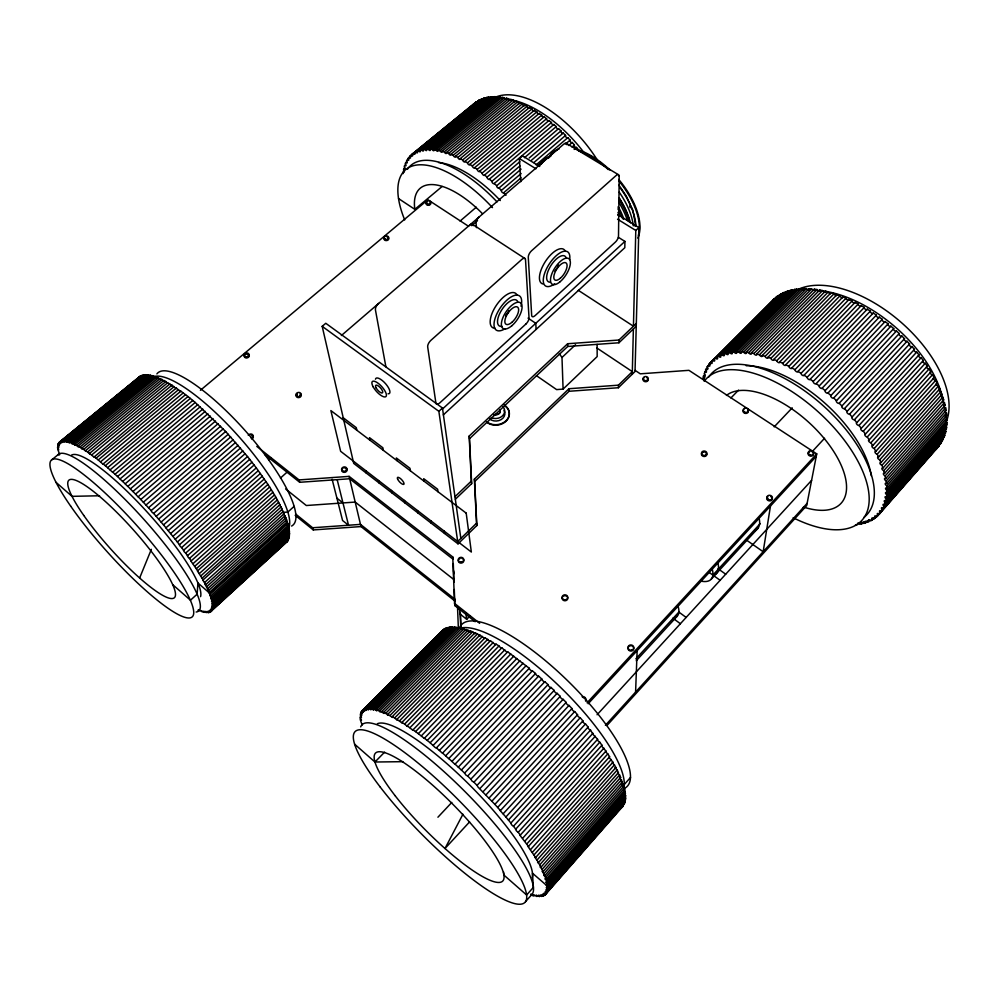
<?xml version="1.0" encoding="UTF-8"?>
<svg xmlns="http://www.w3.org/2000/svg" width="999" height="999" viewBox="0 0 999 999"><rect width="100%" height="100%" fill="white"/><g stroke="black" fill="none" stroke-linecap="round" stroke-linejoin="round"><path stroke-width="1.5" d="M460.851 538.436L442.457 408.017L325.774 323.289L322.19 326.336L353.708 463.386L458.029 543.856L476.835 525.549L474.675 481.555L569.055 391.271L618.369 387.737L618.406 385.177L632.33 371.64L596.728 347.902M455.332 499.25L471.653 483.641L469.505 438.698L567.732 346.466L618.955 342.769L618.98 340.022L636.313 323.464M857.629 523.189A1.748 0.837 40.1 0 1 859.664 524.313L861.712 523.913A1.761 0.837 40 0 1 861.588 522.415A1.761 0.837 40 0 1 863.636 523.451L865.559 522.889A1.761 0.849 39.9 0 1 865.309 521.303A1.761 0.849 39.9 0 1 867.344 522.252L869.13 521.515A1.773 0.849 39.8 0 1 868.755 519.867A1.773 0.849 39.8 0 1 870.791 520.716L872.427 519.805A1.773 0.862 39.8 0 1 871.927 518.106A1.773 0.862 39.8 0 1 873.938 518.856L875.436 517.769A1.786 0.862 39.7 0 1 874.799 516.021A1.786 0.862 39.7 0 1 876.785 516.658L878.121 515.409A1.798 0.874 39.7 0 1 877.359 513.611A1.798 0.874 39.7 0 1 879.32 514.135L880.481 512.737A1.798 0.874 39.6 0 1 879.607 510.889A1.798 0.874 39.6 0 1 881.518 511.301L882.504 509.74A1.811 0.887 39.6 0 1 881.505 507.867A1.811 0.887 39.6 0 1 883.366 508.154L884.165 506.431A1.811 0.899 39.6 0 1 883.054 504.545A1.811 0.899 39.6 0 1 884.852 504.707L885.476 502.847A1.823 0.899 39.6 0 1 884.24 500.936A1.823 0.899 39.6 0 1 885.988 500.986L886.4 498.963A1.823 0.912 39.6 0 1 885.052 497.04A1.823 0.912 39.6 0 1 886.712 496.965L886.95 494.817A1.836 0.912 39.6 0 1 885.489 492.907A1.836 0.912 39.6 0 1 887.075 492.694L887.112 490.422A1.836 0.924 39.6 0 1 885.551 488.511A1.836 0.924 39.6 0 1 887.037 488.174L947.002 420.304L946.927 417.869A1.798 0.987 38.5 0 1 945.329 416.021M582.929 720.903A2.085 0.624 43.8 0 0 583.304 722.377A2.085 0.624 43.8 0 0 585.489 723.938L588.099 727.085L505.881 817.007L500.274 810.751L582.929 720.916L580.207 717.757A2.085 0.624 43.9 0 1 578.059 716.283A2.085 0.624 43.9 0 1 577.534 714.71L574.7 711.563A2.085 0.624 44 0 1 572.589 710.202A2.085 0.624 44 0 1 571.928 708.541L569.005 705.406A2.085 0.624 44.1 0 1 566.945 704.17A2.085 0.624 44.1 0 1 566.146 702.409L563.136 699.312A2.085 0.624 44.2 0 1 561.138 698.189A2.085 0.624 44.2 0 1 560.202 696.353L557.13 693.318A2.073 0.624 44.3 0 1 555.207 692.319A2.073 0.624 44.3 0 1 554.145 690.409L551.023 687.437A2.073 0.624 44.4 0 1 549.175 686.563A2.073 0.624 44.4 0 1 547.989 684.602L544.83 681.705A2.073 0.624 44.4 0 1 543.081 680.968A2.073 0.624 44.4 0 1 541.783 678.945L538.598 676.148A2.06 0.624 44.5 0 1 536.938 675.549A2.06 0.624 44.5 0 1 535.526 673.488L532.342 670.791A2.06 0.624 44.6 0 1 530.781 670.329A2.06 0.624 44.6 0 1 529.27 668.244L507.717 651.835L424.263 738.386L418.356 733.666L501.81 647.814L506.643 651.947L507.717 651.835M618.369 237.312L624.924 241.408L624.812 247.702L443.294 414.922M632.267 374.2L633.378 328.983M617.719 214.573L638.885 227.61L635.789 230.457L633.441 326.211L578.334 290.334M638.885 227.61L635.027 371.516L618.369 387.737M247.515 456.555L256.293 467.869L175.225 539.235L165.871 527.897L247.515 456.555L225.674 431.493L195.23 402.485L112.575 472.24L107.63 467.694L190.322 398.439L195.23 402.485M635.589 692.095L637.137 650.636M205.282 411.338L122.602 481.481L117.52 476.511L200.225 406.78M519.892 660.776L436.276 748.014L435.052 747.439L430.182 742.769L513.761 656.156M887.075 492.694L946.84 424.912L946.977 422.589A1.786 0.987 38.5 0 1 945.566 421.191M554.158 690.421L470.854 779.17L472.028 781.056L473.901 782.205L557.13 693.318M233.217 439.722L151.124 510.639L152.073 512.287L153.609 513.411L235.627 442.432M622.777 805.306L623.301 805.831L545.229 894.804L544.08 893.069L545.866 894.18L546.428 893.443L545.167 891.62L546.89 892.631L547.265 891.695L545.891 889.809L547.527 890.708L547.714 889.572L546.228 887.624L547.789 888.398L625.436 800.012L625.586 798.551L624.512 797.452M403.059 173.639L403.246 171.816A1.536 0.674 51 0 0 404.046 172.228M287.687 538.773L288.012 540.609L209.715 612.25L208.891 610.814L210.364 611.95L210.976 611.563L210.052 610.052L211.488 611.101L211.95 610.526L210.939 608.953L212.312 609.902L212.625 609.165L211.526 607.529L212.837 608.379L212.987 607.467L211.813 605.769L213.062 606.518L289.335 536.775L288.311 533.828M886.712 496.965L946.303 429.295L946.627 427.097A1.786 0.974 38.4 0 1 945.591 426.211M770.479 506.006L763.161 551.723L746.74 540.272M635.127 370.379L640.284 373.826L688.923 370.329L816.745 453.871L806.68 505.594L606.955 725.511M526.098 665.659L442.445 753.221L436.288 747.764M210.377 416.096L127.722 486.426L122.602 481.281M703.234 377.197L703.671 375.312A1.686 0.824 44.3 0 0 705.232 375.437A1.686 0.824 44.3 0 0 704.17 373.564L706.917 369.667M885.976 500.974L945.366 433.441L945.878 431.356A1.786 0.974 38.4 0 1 944.617 429.907M547.527 890.708L624.862 802.622L625.199 801.335L623.875 799.724M560.214 696.365L477.047 785.376L478.096 787.175L494.88 804.357L577.534 714.722M212.837 608.379L288.823 538.861L288.311 536.838M238.112 445.279L156.181 516.321L165.984 527.797M362.15 725.037L360.227 719.555L361.526 720.167L360.102 718.269L360.065 716.995L361.451 717.719L360.252 714.747L361.725 715.596L360.789 712.824L362.35 713.773L361.188 712L361.688 711.226L443.231 629.707L442.857 630.981M884.852 504.707L944.055 437.312L944.767 435.364A1.773 0.962 38.4 0 1 943.593 433.903M156.98 378.184L156.668 377.135L74.863 444.293L75.275 445.304L71.828 442.894L153.421 375.986L156.743 378.171M59.603 454.408L57.692 449.125L58.754 449.912L57.605 448.039L57.592 446.978L58.804 447.752L57.805 445.129L59.091 446.016L58.304 443.593L141.296 375.587L143.107 376.136M139.66 577.946L151.349 549.325M558.091 265.934L558.478 265.035M624.437 803.758L544.467 895.354L542.619 894.13L543.656 895.791L624.437 803.758L623.913 803.233M532.342 670.791L448.676 758.653L442.495 752.996M883.366 508.154L943.281 439.11A1.773 0.949 38.5 0 1 942.382 438.161M618.943 216.271L617.894 214.822M215.484 421.066L132.879 491.545L127.76 486.251M462.937 814.222L444.992 848.488L469.567 821.927M137.525 379.408L138.411 378.996M557.167 267.744L557.654 266.845M409.602 157.755L406.481 161.001A1.561 0.687 51.2 0 1 407.217 162.762A1.561 0.687 51.2 0 1 405.819 162.338L405.207 163.799A1.548 0.687 51.1 0 1 406.019 165.572A1.548 0.687 51.1 0 1 404.682 165.26L404.208 166.845A1.548 0.687 51.1 0 1 405.094 168.631A1.548 0.687 51.1 0 1 403.821 168.419L403.484 170.13A1.536 0.674 51 0 1 404.433 171.541M499.637 413.049C500.836 409.89 499.313 407.455 500.012 412.412C498.963 414.597 496.103 415.409 493.918 414.585M704.782 371.803A1.698 0.837 44.3 0 0 706.418 372.028A1.698 0.837 44.3 0 0 705.456 370.167L706.243 368.531A1.698 0.837 44.3 0 0 707.941 368.868A1.698 0.837 44.3 0 0 707.08 367.02L711.263 362.287M876.785 516.658L941.445 442.582A1.761 0.949 38.5 0 1 940.583 441.608M556.068 269.493L556.63 268.631M440.996 632.192L442.17 631.73M407.255 159.678A1.561 0.699 51.2 0 0 408.691 160.215A1.561 0.699 51.2 0 0 408.054 158.479L479.133 100.1L414.398 152.622A1.573 0.712 51.3 0 1 414.76 154.246A1.573 0.712 51.3 0 1 413.199 153.384L412.013 154.271A1.573 0.712 51.3 0 1 412.462 155.944A1.573 0.712 51.3 0 1 410.939 155.195L409.89 156.231A1.561 0.699 51.3 0 1 410.439 157.942A1.561 0.699 51.3 0 1 408.953 157.293M58.304 443.593L59.665 444.592L58.679 442.957L59.128 442.382L60.552 443.481L59.64 441.92L139.735 376.536L140.497 376.011L141.396 376.885M623.301 805.831L622.577 806.742L622.015 806.268M554.87 271.066L555.469 270.304M708.054 365.509A1.711 0.849 44.3 0 0 709.814 365.959A1.711 0.849 44.3 0 0 709.053 364.123L774.437 298.526A1.673 0.924 43.9 0 0 775.474 299.2M938.785 445.304A1.761 0.937 38.5 0 0 939.26 445.741L938.011 447.252A1.748 0.937 38.6 0 0 937.462 446.89M287.1 540.884L286.913 542.045L286.014 541.258M547.789 888.398L546.278 884.927L547.664 885.738L625.624 797.065L625.574 795.416L624.113 793.793M867.344 522.252L869.367 519.942M625.624 797.814L547.727 886.413L532.467 873.188L533.366 887.374L526.635 895.004L503.921 875.087L503.571 871.99M547.777 887.087L625.586 798.551M885.476 502.847L944.767 435.364M870.778 520.716L872.814 518.406M530.756 894.13L532.392 895.579L533.99 895.978L533.441 894.704L536.888 896.49L536.213 895.104L539.472 896.627L538.686 895.154L541.733 896.39L543.768 894.08M547.714 889.572L625.199 801.335M872.427 519.805L874.462 517.494M884.165 506.431L943.281 439.11M873.938 518.856L875.973 516.533M875.436 517.769L941.445 442.582M878.121 515.409L939.247 445.754M624.363 788.161L624.825 790.134L546.216 879.307L545.579 877.447L624.363 788.161L622.789 786.538M525.549 901.622L532.205 894.08M625.174 791.957L625.424 793.768L547.14 882.704L546.715 881.018L625.174 791.957L624.038 790.883M886.95 494.817L946.627 427.097M861.712 523.913L863.735 521.628M547.664 885.738L547.44 884.227L625.574 795.416M886.4 498.963L945.878 431.356M865.559 522.889L867.582 520.579M621.266 781.668L623.826 786.188L544.88 875.586L542.057 871.116L543.156 871.528L622.427 781.942L619.617 777.584M887.037 488.186L886.875 485.789A1.848 0.924 39.6 0 1 885.214 483.903A1.848 0.924 39.6 0 1 886.613 483.441L946.765 415.484L946.503 412.937A1.798 0.999 38.5 0 1 944.792 411.138M544.055 873.551L623.164 784.065M886.875 485.789L946.927 417.869M630.531 777.422L624.275 784.49L621.191 784.702M887.112 490.422L946.977 422.589M619.567 774.987L620.641 777.409L541.046 867.144L539.81 864.797L619.567 774.987L617.569 772.914M886.613 483.441L886.238 480.944A1.848 0.937 39.7 0 1 884.502 479.07A1.848 0.937 39.7 0 1 885.788 478.484L885.214 475.886L945.666 407.842A1.798 0.999 38.6 0 1 943.88 406.069A1.798 0.999 38.6 0 1 945.116 405.269L944.442 402.572A1.811 1.011 38.7 0 1 942.569 400.849M885.788 478.496L946.14 410.464L945.666 407.842M543.156 871.528L542.132 869.33L621.565 779.67M886.238 480.944L946.503 412.937M537.1 859.977L617.182 770.042L614.984 767.594L615.884 767.544L535.639 857.529L534.877 857.242L538.536 862.474L618.456 772.602L617.182 770.042M885.214 475.886A1.848 0.937 39.7 0 1 883.391 474.063A1.848 0.937 39.7 0 1 884.565 473.351L883.79 470.666L944.442 402.572M884.565 473.351L945.116 405.282M448.763 758.478L454.945 764.297L538.598 676.148M532.38 852.309L612.936 762.249L609.14 757.492L609.627 756.755L528.121 846.74L535.639 857.529M534.028 854.894L614.422 764.872L612.312 762.849L612.936 762.249M942.819 397.177L943.693 399.95L882.954 468.056L881.98 465.284L942.819 397.177A1.811 1.011 38.7 0 1 940.883 395.504A1.811 1.011 38.7 0 1 941.882 394.48L940.808 391.658A1.811 1.011 38.8 0 1 938.81 390.06A1.811 1.011 38.8 0 1 939.684 388.923L938.423 386.064A1.811 1.024 38.9 0 1 936.363 384.54A1.811 1.024 38.9 0 1 937.112 383.291M879.769 459.777A1.861 0.949 39.9 0 1 877.746 458.104A1.861 0.949 39.9 0 1 878.558 457.03L939.684 388.923M530.581 849.562L611.288 759.477M940.808 391.658L879.782 459.777L880.943 462.599A1.861 0.949 39.8 0 0 880.007 463.561A1.861 0.949 39.8 0 0 881.98 465.284M880.943 462.599L941.882 394.48M524.8 841.208L605.956 751.086L601.748 746.241L601.947 745.242L520.017 835.401L528.771 846.865M878.558 457.043L877.197 454.17A1.861 0.962 40 0 1 875.112 452.559A1.861 0.962 40 0 1 875.798 451.373L937.112 383.291L935.651 380.394A1.811 1.024 39.1 0 1 933.553 378.958A1.811 1.024 39.1 0 1 934.165 377.61L932.529 374.7A1.823 1.036 39.2 0 1 930.394 373.351A1.823 1.036 39.2 0 1 930.868 371.903L929.058 368.993A1.823 1.036 39.3 0 1 926.885 367.732A1.823 1.036 39.3 0 1 927.222 366.196L925.249 363.299L863.311 431.168A1.873 0.974 40.5 0 1 861.113 429.92A1.873 0.974 40.5 0 1 861.25 428.346M526.785 844.005L607.792 753.883L605.606 751.947L605.956 751.086M877.197 454.17L938.423 386.064M522.652 838.248L603.958 748.126M875.798 451.386L874.25 448.476L935.651 380.394M588.086 727.085A2.085 0.624 43.8 0 0 588.324 728.433A2.085 0.624 43.8 0 0 590.534 730.094L593.094 734.465L597.627 739.285L515.596 829.307L516.483 830.968L518.206 832.329L599.787 742.22L601.947 745.242M874.25 448.464A1.861 0.962 40.1 0 1 872.127 446.953A1.861 0.962 40.1 0 1 872.664 445.654L870.941 442.719L932.529 374.7M872.676 445.666L934.165 377.61M593.006 733.229L510.751 823.213L511.763 824.962L513.461 826.26L595.304 736.201M605.406 725.299L807.117 503.346M870.941 442.719A1.861 0.962 40.2 0 1 868.78 441.283A1.861 0.962 40.2 0 1 869.192 439.885L867.294 436.95L929.058 368.993M869.192 439.897L930.868 371.903M505.881 817.007L508.441 820.067L590.534 730.094M867.282 436.938A1.873 0.974 40.4 0 1 865.109 435.601A1.873 0.974 40.4 0 1 865.384 434.115L927.234 366.196M597.077 714.76L811.588 480.357M819.255 385.914A1.848 0.974 41.8 0 0 820.229 387.912A1.848 0.974 41.8 0 0 822.152 388.186L825.149 390.621A1.861 0.974 41.6 0 0 825.986 392.595A1.861 0.974 41.6 0 0 827.984 393.007L830.906 395.554A1.861 0.974 41.5 0 0 831.618 397.49A1.861 0.974 41.5 0 0 833.666 398.027L896.453 330.994L899.225 333.541A1.811 1.049 40.4 0 0 899.724 335.464A1.811 1.049 40.4 0 0 901.847 336.026L904.52 338.673A1.811 1.049 40.2 0 0 904.882 340.547A1.811 1.049 40.2 0 0 907.03 341.233L909.602 343.956A1.811 1.036 40 0 0 909.827 345.779A1.811 1.036 40 0 0 911.987 346.591L914.422 349.375A1.823 1.036 39.8 0 0 914.51 351.136A1.823 1.036 39.8 0 0 916.695 352.073L918.993 354.907A1.823 1.036 39.6 0 0 918.93 356.606A1.823 1.036 39.6 0 0 921.115 357.654L923.263 360.527L861.25 428.346L859.028 425.424A1.873 0.974 40.6 0 1 856.83 424.288A1.873 0.974 40.6 0 1 856.805 422.614M918.993 354.907L856.817 422.627L854.445 419.73A1.861 0.974 40.8 0 1 852.259 418.706A1.861 0.974 40.8 0 1 852.097 416.958L849.6 414.11A1.861 0.974 41 0 1 847.427 413.199A1.861 0.974 41 0 1 847.127 411.401L844.505 408.616A1.861 0.974 41.1 0 1 842.357 407.817A1.861 0.974 41.1 0 1 841.92 405.956L839.185 403.246A1.861 0.974 41.3 0 1 837.075 402.572A1.861 0.974 41.3 0 1 836.5 400.661L833.666 398.039M503.159 813.798L585.489 723.938M859.028 425.424L921.115 357.654M494.88 804.357L497.652 807.467L580.207 717.757M854.445 419.73L916.695 352.073M635.864 658.841L678.87 612.075L686.151 617.432M712.886 575.087L760.251 523.588M636.213 660.789L677.384 615.983M711.226 579.158L758.378 527.834M491.945 801.111L574.7 711.563M849.6 414.11L912 346.603M587.075 702.796L816.745 453.871M852.097 416.97L914.422 349.375M588.161 703.758L816.27 456.343M489.085 798.001L571.94 708.541M847.127 411.401L909.602 343.956M812.037 451.798L824.562 438.261M483.129 791.658L566.146 702.422M841.92 405.969L904.52 338.673M486.063 794.754L569.005 705.406M844.505 408.616L907.042 341.246M480.044 788.448L563.136 699.312M839.185 403.246L901.847 336.039M836.5 400.674L899.225 333.541M830.906 395.554L893.73 328.609L890.871 326.161L827.984 393.007M437.924 817.219L451.785 802.434M551.023 687.437L467.669 776.048L465.884 775.037L464.597 773.089L548.001 684.602M825.149 390.621L888.074 323.863L885.126 321.541L822.152 388.186M455.069 764.16L461.376 770.029L544.83 681.705M774.188 426.848L792.219 407.854M879.27 317.158L816.22 383.604L819.255 385.914L882.279 319.368L879.27 317.158A1.798 1.036 41.2 0 1 877.372 317.108A1.798 1.036 41.2 0 1 876.348 315.097L873.301 313.037A1.798 1.036 41.4 0 1 871.49 313.112A1.798 1.036 41.4 0 1 870.354 311.114L867.269 309.19A1.786 1.036 41.6 0 1 865.546 309.403A1.786 1.036 41.6 0 1 864.285 307.417L861.188 305.644A1.786 1.024 41.8 0 1 859.552 305.981A1.786 1.024 41.8 0 1 858.203 304.008L855.094 302.397A1.786 1.024 42 0 1 853.558 302.859A1.786 1.024 42 0 1 852.11 300.924L849.013 299.475A1.773 1.024 42.2 0 1 847.589 300.062A1.773 1.024 42.2 0 1 846.041 298.164L842.969 296.89A1.773 1.011 42.3 0 1 841.658 297.602A1.773 1.011 42.3 0 1 840.034 295.741L837 294.643L773.775 359.44A1.811 0.949 43.2 0 1 772.639 360.202A1.811 0.949 43.2 0 1 770.891 358.341L767.931 357.292A1.811 0.937 43.3 0 1 766.907 358.166A1.811 0.937 43.3 0 1 765.109 356.368L762.212 355.507A1.798 0.937 43.4 0 1 761.325 356.481A1.798 0.937 43.4 0 1 759.465 354.757L756.655 354.071A1.798 0.924 43.6 0 1 755.893 355.157A1.798 0.924 43.6 0 1 753.995 353.496L751.273 352.997A1.786 0.924 43.7 0 1 750.649 354.183A1.786 0.924 43.7 0 1 748.713 352.597L746.103 352.285A1.773 0.912 43.8 0 1 745.604 353.559A1.773 0.912 43.8 0 1 743.631 352.06L741.146 351.923A1.773 0.912 43.9 0 1 740.771 353.296A1.773 0.912 43.9 0 1 738.798 351.885L736.425 351.935A1.761 0.899 44 0 1 736.188 353.384A1.761 0.899 44 0 1 734.203 352.073M458.291 767.132L541.783 678.958M776.797 360.676A1.823 0.949 43 0 0 778.471 362.575A1.823 0.949 43 0 0 779.72 361.938L782.804 363.336A1.823 0.962 42.8 0 0 784.39 365.284A1.823 0.962 42.8 0 0 785.763 364.772L788.873 366.346A1.823 0.962 42.7 0 0 790.371 368.319A1.823 0.962 42.7 0 0 791.857 367.932L794.979 369.667A1.836 0.962 42.5 0 0 796.39 371.665A1.836 0.962 42.5 0 0 797.976 371.416L801.098 373.301A1.836 0.974 42.3 0 0 802.409 375.312A1.836 0.974 42.3 0 0 804.095 375.187L807.204 377.235A1.848 0.974 42.2 0 0 808.416 379.258A1.848 0.974 42.2 0 0 810.177 379.258L873.301 313.037M451.985 761.35L535.539 673.501M816.208 383.591A1.848 0.974 42 0 1 814.36 383.454A1.848 0.974 42 0 1 813.261 381.443L876.36 315.11M445.691 755.768L529.283 668.244M807.204 377.235L870.354 311.114M439.448 750.399L523.051 663.236M801.098 373.301L864.297 307.417M804.095 375.199L867.269 309.19M797.976 371.416L861.188 305.644M791.857 367.932L855.094 302.397M433.279 745.279L516.87 658.478M794.979 369.667L858.203 304.008M785.763 364.772L849.013 299.475M430.182 742.769L427.235 740.434L510.789 654.008M788.873 366.346L852.11 300.924M779.732 361.938L842.969 296.89M421.316 735.876L504.807 649.825M782.804 363.336L846.041 298.164M418.356 733.666L415.547 731.618L498.963 645.966L496.041 644.13L412.737 730.144L407.217 725.811L490.459 640.771L495.229 644.505L496.041 644.13M840.034 295.741L776.797 360.676L773.775 359.44M629.845 203.846L626.385 196.279L618.943 185.165M767.931 357.292L831.118 292.732L834.103 293.669A1.761 1.011 42.5 0 0 835.226 295.18A1.761 1.011 42.5 0 0 836.75 295.417M354.62 744.168L374.962 762.012L384.615 752.147M730.943 397.927L738.561 390.122M409.977 727.684L493.294 642.444M770.891 358.354L834.103 293.669M485.077 637.762L484.527 638.411L479.92 635.102L396.965 719.33L402.185 723.089L401.973 722.389L485.077 637.762L489.772 641.283L490.459 640.771M762.212 355.507L825.349 291.196L828.271 291.933A1.761 1.011 42.7 0 0 830.531 293.731M401.973 722.389L404.62 724.088L487.799 639.248M765.109 356.368L828.271 291.933M220.592 426.211L138.049 496.84L132.954 491.408M756.655 354.071L819.729 289.997L822.577 290.559A1.748 0.999 42.8 0 0 824.4 292.232A1.748 0.999 42.8 0 0 825.349 291.196M399.488 720.853L482.517 636.413M759.465 354.757L822.577 290.559M390.01 715.459L472.677 631.843L475.087 633.791L475 632.817L392.232 716.645L392.582 717.444L387.774 714.322L470.342 630.906L472.677 631.843M748.713 352.597L811.675 288.898A1.736 0.987 43.1 0 0 813.586 290.409M751.273 352.997L814.285 289.173L817.045 289.548A1.748 0.999 43 0 0 818.356 290.959A1.748 0.999 43 0 0 819.704 290.909M392.232 716.645L394.617 717.969L477.472 633.94L479.895 636.001L479.92 635.102M753.995 353.496L817.045 289.548M465.946 630.481L461.863 628.209L379.745 710.826L384.003 713.461L383.604 712.387L465.959 629.37L470.192 631.917M741.146 351.923L803.958 288.586L806.518 288.599A1.736 0.974 43.3 0 0 808.865 289.96M383.604 712.387L385.689 713.323L468.156 630.107M743.643 352.06L806.518 288.599M746.103 352.285L809.015 288.699L811.675 288.898M459.29 608.166L460.214 614.16L466.695 619.318L469.955 616.046M459.977 627.772L458.079 627.422L376.211 709.665L377.984 710.214L459.977 627.772L462 629.432M798.838 290.322A1.723 0.962 43.5 0 1 796.852 289.073L734.203 352.073L731.967 352.297A1.761 0.899 44.1 0 1 731.867 353.821A1.761 0.899 44.1 0 1 729.882 352.61L727.784 353.009A1.748 0.887 44.1 0 1 727.809 354.595A1.748 0.887 44.1 0 1 725.823 353.484L723.875 354.058A1.748 0.887 44.2 0 1 724.038 355.706A1.748 0.887 44.2 0 1 722.077 354.695L720.279 355.444A1.736 0.874 44.2 0 1 720.554 357.142A1.736 0.874 44.2 0 1 718.618 356.243L716.982 357.155A1.723 0.874 44.3 0 1 717.394 358.903A1.723 0.874 44.3 0 1 715.484 358.117L714.01 359.178A1.723 0.862 44.3 0 1 714.535 360.964A1.723 0.862 44.3 0 1 712.674 360.289L711.375 361.513A1.711 0.862 44.3 0 1 712.012 363.324A1.711 0.862 44.3 0 1 710.189 362.762M736.425 351.935L799.138 288.836L801.573 288.661A1.723 0.974 43.4 0 0 803.533 290.01M381.68 711.575L463.911 628.758M738.798 351.885L801.573 288.661M361.688 711.226L363.336 712.299L362.262 710.576L362.949 709.977L364.672 711.163L363.698 709.502L364.573 709.09L366.358 710.376L365.497 708.791L366.546 708.566L368.394 709.952L367.644 708.441L368.881 708.403L450.074 627.097L451.148 628.096M722.077 354.695L784.315 292.357A1.698 0.949 43.7 0 0 785.314 293.182M368.881 708.403L370.929 709.802L370.154 708.466L451.486 626.985L454.108 627.984M723.875 354.058L786.188 291.621L788.223 290.934A1.711 0.949 43.7 0 0 789.759 291.983M370.154 708.466L371.578 708.628L453.047 626.96M725.836 353.484L788.223 290.934M371.578 708.628L373.701 710.152L373.014 708.865L454.62 627.022L457.942 628.596M727.784 353.009L790.234 290.359L792.407 289.835A1.711 0.962 43.6 0 0 794.717 290.809M705.094 376.86L702.896 379.058A1.686 0.824 44.3 0 0 704.382 379.058A1.686 0.824 44.3 0 0 703.234 377.197M373.014 708.865L374.613 709.228L456.343 627.172M729.882 352.597L792.407 289.835M731.967 352.297L794.555 289.423L796.865 289.073M361.188 712L444.13 629.058L445.167 628.483L446.228 629.407M709.053 364.123L777.422 296.166A1.686 0.924 43.8 0 0 778.958 296.99M364.573 709.09L445.167 628.483M715.496 358.117L777.422 296.166M360.464 713.761L362.649 711.588M365.497 708.791L446.241 628.009L447.452 627.609L449.013 628.846M707.092 367.02L710.301 363.798M716.982 357.155L780.719 294.118A1.686 0.937 43.8 0 0 781.73 294.88M366.546 708.566L447.452 627.609M718.631 356.243L780.719 294.118M367.644 708.441L448.688 627.322L450.074 627.097M720.279 355.444L782.442 293.219L784.315 292.357M457.692 541.508L476.548 523.176L474.375 479.133L568.98 388.723L618.406 385.177M618.955 342.769L636.238 326.236M536.426 375.649L556.63 389.61L563.086 389.086L597.177 356.581L597.102 344.368M454.97 496.703L471.341 481.068L469.18 436.063L567.644 343.731L618.98 340.022M563.086 389.086L561.987 357.467L575.536 344.717M774.437 298.526L773.039 299.85A1.673 0.912 43.9 0 1 773.438 300.324M458.029 543.856L438.861 411.313L442.457 408.017M442.432 409.066L624.924 241.408M210.452 610.514L208.167 612.612L207.367 611.376L208.953 612.474L211.251 610.377M212.625 609.165L288.474 539.76M210.364 611.95L287.512 541.358M289.26 530.144L289.435 531.655L212.55 601.823L212.213 600.411L289.26 530.144L288.062 528.671M289.523 533.016L289.548 534.365L212.962 604.333L212.787 603.084L289.523 533.016L288.336 531.056L289.435 531.655M213.062 606.518L213.049 605.444L289.485 535.589M212.987 607.467L289.123 537.837M210.115 594.13L287.787 523.501L286.301 521.378L287.225 521.703L209.403 592.407L208.529 591.995L210.764 595.841L288.286 525.312L287.787 523.501M288.686 526.972L289.011 528.633L211.825 598.988L211.326 597.427L288.686 526.972L287.287 524.887L288.286 525.312M207.717 588.673L285.864 517.832L283.391 513.561L284.191 513.698L205.732 584.677L205.07 584.328L209.403 592.407M208.579 590.534L286.576 519.755L285.04 517.882M287.512 522.614L209.765 593.269L197.914 582.991L197.153 594.155L190.459 600.212L172.815 584.74M204.595 582.529L283.216 511.488L281.481 509.278L282.205 509.315L202.822 580.132L205.732 584.677M294.106 506.393L287.849 512.062L283.254 512.387M206.743 586.675L285.052 515.746M200.824 575.911L279.92 504.707L277.335 499.9L197.427 571.028L203.434 580.419M202.135 578.146L281.081 506.993L279.408 505.144L279.92 504.707M199.388 573.526L278.634 502.285M194.78 566.246L274.475 494.905L271.328 489.735L190.934 561.101L197.939 571.178M196.366 568.681L275.911 497.365L277.335 499.9M256.293 467.869L267.932 484.428L187.4 555.756L188.099 557.18L189.485 558.441L269.63 487.037L271.328 489.735M280.457 478.046L287.437 471.828M193.057 563.648L272.902 492.282M264.273 478.996L183.491 550.362L184.303 551.885L185.677 553.084L266.096 481.668M260.389 473.464L179.37 544.855L180.282 546.453L181.631 547.589L262.325 476.186M268.619 459.64L270.954 457.592M175.225 539.235L177.372 542.007L258.329 470.616M170.679 533.541L251.998 462.225M172.927 536.338L254.121 464.985M168.307 530.606L249.725 459.328M161.139 522.052L242.882 450.899M163.524 524.862L245.167 453.671M158.616 519.13L240.459 448.027M574.175 149.45L576.51 147.427L578.633 150A1.598 0.849 49.8 0 0 578.446 150.275M138.149 496.728L148.514 507.767L230.682 436.913M568.706 145.504L572.227 142.482L574.425 144.98A1.598 0.849 50 0 0 574.837 146.766A1.598 0.849 50 0 0 576.51 147.427M572.09 147.003L574.425 144.98M143.344 502.197L225.674 431.493M519.83 161.676L494.268 183.466L496.703 185.752A1.648 0.787 50 0 0 497.502 187.637A1.648 0.787 50 0 0 499.025 188.012L501.411 190.397A1.648 0.787 49.9 0 0 502.11 192.258A1.648 0.787 49.9 0 0 503.683 192.745L521.066 177.81M536.126 164.885L567.794 137.687L570.067 140.11A1.598 0.849 50.1 0 0 570.591 141.933A1.598 0.849 50.1 0 0 572.227 142.482M341.371 335.527L563.773 144.131A5.02 2.31 -59.3 0 1 567.107 144.843M145.991 505.019L228.234 434.253M565.384 144.143L570.067 140.11M471.603 225.662L477.51 220.579M140.809 499.5L223.189 428.883M501.411 190.397L521.128 173.501M533.878 162.562L565.571 135.402L563.224 133.079A1.598 0.837 50.4 0 1 561.675 132.767A1.598 0.837 50.4 0 1 560.951 130.894L558.553 128.671A1.598 0.837 50.6 0 1 557.055 128.484A1.598 0.837 50.6 0 1 556.231 126.586L553.796 124.475A1.598 0.837 50.7 0 1 552.36 124.425A1.598 0.837 50.7 0 1 551.448 122.515L548.975 120.529A1.598 0.837 50.8 0 1 547.602 120.604A1.598 0.837 50.8 0 1 546.603 118.694L544.105 116.846A1.598 0.837 51 0 1 542.819 117.033A1.598 0.837 51 0 1 541.72 115.135M135.602 494.105L218.094 423.663M496.703 185.752L519.93 165.921M529.22 157.992L560.951 130.894M460.102 221.041L476.286 207.205M499.025 187.999L521.066 169.143M531.518 160.202L563.224 133.079M130.407 488.861L212.987 418.606M494.268 183.466A1.648 0.787 50.1 0 1 492.807 183.217A1.648 0.787 50.1 0 1 491.92 181.319L556.231 126.586M520.766 181.681L519.368 158.541L522.477 155.894L539.672 166.483M524.475 157.717L558.553 128.671M125.225 483.791L207.879 413.736M491.908 181.306L489.435 179.133A1.648 0.787 50.3 0 1 488.049 179.008A1.648 0.787 50.3 0 1 487.062 177.098L551.436 122.515M489.435 179.133L553.796 124.475M120.105 478.908L202.797 409.078M453.221 155.245A1.623 0.762 51 0 0 454.695 157.018A1.623 0.762 51 0 0 455.494 156.281L457.879 157.455A1.636 0.762 50.9 0 0 459.303 159.266A1.636 0.762 50.9 0 0 460.202 158.654L462.637 159.977A1.636 0.774 50.8 0 0 463.998 161.826A1.636 0.774 50.8 0 0 464.997 161.338L467.457 162.825A1.636 0.774 50.7 0 0 468.768 164.698A1.636 0.774 50.7 0 0 469.855 164.323L472.34 165.971A1.636 0.774 50.6 0 0 473.576 167.869A1.636 0.774 50.6 0 0 474.75 167.62L477.247 169.405A1.636 0.774 50.5 0 0 478.409 171.328A1.636 0.774 50.5 0 0 479.657 171.191L482.155 173.114L546.59 118.694M482.167 173.127A1.648 0.787 50.4 0 0 483.229 175.037A1.648 0.787 50.4 0 0 484.565 175.037L548.975 120.529M117.52 476.511L115.06 474.263L197.765 404.645M477.247 169.405L541.72 115.135L539.223 113.424A1.598 0.837 51.1 0 1 538.011 113.736A1.598 0.837 51.1 0 1 536.838 111.863L534.353 110.302A1.598 0.824 51.2 0 1 533.216 110.739A1.598 0.824 51.2 0 1 531.967 108.879L529.495 107.467A1.598 0.824 51.3 0 1 528.459 108.029A1.598 0.824 51.3 0 1 527.147 106.206L524.687 104.957A1.598 0.824 51.4 0 1 523.738 105.619A1.598 0.824 51.4 0 1 522.365 103.846L519.955 102.772L455.482 156.281M479.645 171.191L544.105 116.846M110.102 469.842L192.807 400.462M472.34 165.971L536.838 111.863M474.737 167.62L539.223 113.424M102.86 463.673L105.282 465.684L187.962 396.553L185.527 394.667L102.909 464.148L98.252 459.94L180.856 391.183L185.527 394.667M467.457 162.825L531.967 108.879M398.526 198.564L414.835 209.34L442.107 186.501M469.842 164.323L534.353 110.302M200.412 390.284L427.897 199.738L468.668 226.373M100.587 461.813L183.217 392.919M462.637 159.977L527.135 106.206M464.985 161.326L529.495 107.467M176.336 388.012L176.211 388.673L171.99 385.164L89.585 453.396L93.993 457.117L176.336 388.012L180.257 391.533L180.856 391.183M93.819 456.518L96.066 458.229L178.621 389.598M457.879 157.455L522.365 103.846M460.202 158.654L524.687 104.957M415.721 151.885A1.586 0.712 51.3 0 0 417.307 152.859A1.586 0.712 51.3 0 0 417.045 151.274L418.494 150.712A1.586 0.724 51.3 0 0 420.104 151.773A1.586 0.724 51.3 0 0 419.955 150.25L421.528 149.862A1.598 0.724 51.3 0 0 423.139 151.024A1.598 0.724 51.3 0 0 423.101 149.563L424.787 149.338A1.598 0.737 51.3 0 0 426.411 150.587A1.598 0.737 51.3 0 0 426.473 149.201L428.284 149.151A1.598 0.737 51.3 0 0 429.907 150.499A1.598 0.737 51.3 0 0 430.07 149.188L431.993 149.301A1.611 0.737 51.2 0 0 433.616 150.737A1.611 0.737 51.2 0 0 433.878 149.513L435.901 149.8A1.611 0.749 51.2 0 0 437.5 151.311A1.611 0.749 51.2 0 0 437.887 150.175L439.997 150.649A1.623 0.749 51.1 0 0 441.583 152.235A1.623 0.749 51.1 0 0 442.07 151.199L444.255 151.848A1.623 0.749 51.1 0 0 445.816 153.496A1.623 0.749 51.1 0 0 446.403 152.547L448.676 153.371A1.623 0.762 51 0 0 450.187 155.082A1.623 0.762 51 0 0 450.886 154.258L515.309 100.899L517.669 101.811A1.586 0.824 51.5 0 0 519.105 103.546A1.586 0.824 51.5 0 0 519.955 102.772M91.721 454.945L174.188 386.576M517.669 101.811L453.221 155.245L450.886 154.246M165.871 381.531L163.886 380.457L81.743 448.164L83.654 449.363L165.871 381.531L167.17 383.054M444.255 151.848L508.591 98.751A1.586 0.812 51.6 0 0 510.114 100.362A1.586 0.812 51.6 0 0 510.776 99.376L513.074 100.112A1.586 0.812 51.6 0 0 514.935 101.848M83.654 449.363L85.839 451.323L85.552 450.611L167.832 382.642L171.953 385.901L171.99 385.164M446.403 152.547L510.776 99.376M85.552 450.611L87.575 451.998L169.93 383.891M448.676 153.371L513.074 100.112M76.523 445.142L158.416 377.847L160.389 379.608L160.165 378.621L78.172 446.053L78.509 446.99L74.863 444.293M435.901 149.8L500.074 97.065A1.573 0.799 51.8 0 0 501.236 98.377M437.887 150.175L502.097 97.353L504.258 97.74L439.997 150.649M78.172 446.053L79.97 447.09L162.038 379.52L163.349 381.019M442.058 151.186L506.368 98.189L508.591 98.751M150.424 376.298L147.727 374.775L66.583 441.146L69.63 442.994L69.056 441.845L150.437 375.212L153.821 377.11L153.421 375.986M426.473 149.201L490.372 96.878L492.245 96.741A1.573 0.787 51.8 0 0 494.143 97.939M69.056 441.845L70.43 442.332L151.935 375.562M428.284 149.151L492.245 96.741M430.07 149.188L494.093 96.691L496.066 96.728A1.573 0.799 51.8 0 0 497.977 98.039M51.723 459.877L58.604 454.245M73.339 443.556L155.045 376.523M431.993 149.301L496.066 96.728M433.878 149.513L498.014 96.853L500.074 97.065M412.013 154.271L476.448 101.748A1.548 0.762 51.9 0 0 477.285 102.485M58.679 442.957L140.497 376.011M409.89 156.231L476.448 101.748M59.64 441.92L61.738 442.707L60.914 441.208L142.208 375.224M58.017 444.343L66.309 437.574M87.625 420.154L89.997 418.219M92.358 416.296L104.233 406.593M130.394 385.239L133.953 382.317M408.054 158.479L419.817 148.863M435.114 136.376L438.648 133.491M439.822 132.53L456.543 118.869M61.688 440.971L63.224 442.27L62.5 440.834L143.157 374.975L145.529 376.024M417.045 151.274L482.055 98.776A1.548 0.774 51.9 0 0 482.879 99.6M440.159 132.792L442.545 130.844M62.5 440.834L144.206 374.787M418.494 150.712L482.055 98.776M63.424 440.784L65.022 442.17L64.386 440.821L145.292 374.7L147.402 375.661M419.942 150.25L483.578 98.239L485.227 97.765A1.561 0.787 51.9 0 0 486.038 98.626M64.386 440.821L65.472 440.946L146.503 374.7M421.528 149.862L485.227 97.765M423.089 149.563L486.875 97.39L488.636 97.09A1.561 0.787 51.9 0 0 489.872 98.239M67.807 441.458L149.076 374.95M424.787 149.338L488.636 97.09M544.467 895.354L545.229 894.804M498.551 414.061L494.318 414.71M283.853 543.931L284.365 543.094M543.656 895.791L542.719 896.14L540.821 894.829L541.733 896.39M633.853 215.285L632.592 209.565L629.894 204.37M208.953 612.474L209.715 612.25M634.84 220.617L633.865 215.996M855.456 524.85L857.629 524.612A1.748 0.837 40.1 0 1 857.329 524.138M256.793 446.391L299.038 479.92L349.101 476.373L452.759 556.967L453.109 559.265L349.662 478.758L299.712 482.292L264.81 454.57M295.729 514.085L312.65 527.759L360.477 524.388L454.92 599.213M295.167 515.297L313.274 529.932L361.001 526.573L455.244 601.298M208.167 612.612L205.707 611.363L206.343 612.637L203.721 611.151L204.258 612.337L203.097 612.05L201.336 610.639L201.91 611.7L199.313 609.952M99.55 495.766L71.99 496.341L55.981 482.305M374.962 762.012L402.872 761.675M597.627 739.285L597.577 740.409L599.787 742.22M619.73 777.06L620.641 777.409M267.932 484.428L269.63 487.037M288.162 536.013L289.335 536.775M285.14 517.47L285.864 517.832M622.827 785.714L623.826 786.188M274.475 494.905L275.911 497.365M623.788 789.597L624.825 790.134M156.668 377.135L158.416 377.847M197.927 610.164L199.338 610.764L198.826 609.964M475 632.817L477.472 633.94M160.165 378.621L162.038 379.52M288.199 528.096L289.011 528.633M623.738 801.847L624.862 802.622M538.536 862.474L537.612 862.287L539.81 864.797M566.096 143.182L618.281 174.613M519.368 158.541L535.988 168.806M617.544 219.181L635.789 230.457M541.046 867.144L540.022 866.857L542.132 869.33M472.914 224.613L525.199 258.691M59.54 454.882L58.791 454.295M528.046 318.119L535.776 323.314L536.113 329.42M544.88 875.586L543.706 875.074L545.579 877.447M623.551 219.256L623.401 217.919A56.456 28.696 48.7 0 0 622.889 216.546L622.265 214.985A56.456 28.696 48.7 0 0 621.678 213.599L620.978 212.025A56.456 28.696 48.7 0 0 620.317 210.627L619.53 209.041A56.456 28.696 48.7 0 0 618.806 207.63L617.894 207.043M810.189 379.258L813.273 381.443M718.119 568.781L725.711 574.2M412.687 729.57L415.547 731.618M708.728 572.115L720.142 580.294M322.19 326.336L438.861 411.313M546.216 879.307L544.954 878.695L546.715 881.018M287.125 539.86L288.012 540.609M672.876 618.156L680.394 623.726M343.206 417.744L356.293 427.647L356.868 430.269M547.14 882.704L545.816 881.992L547.44 884.227M424.188 738.074L427.235 740.434M454.07 579.732L355.194 502.072L306.318 505.519L285.639 488.948M336.913 498.151L342.969 502.934M452.759 556.967L454.557 603.384L479.657 623.314M454.557 603.384L454.907 605.619L475.174 621.728M210.764 595.841L209.827 595.342L211.326 597.427M484.552 175.037L487.05 177.098M211.825 598.988L210.814 598.401L212.213 600.411M212.55 601.823L211.488 601.136L212.787 603.084M620.342 807.779L621.803 807.542L620.891 806.455M212.962 604.333L211.85 603.571L213.049 605.444M112.512 471.978L115.06 474.263M461.376 770.029L464.597 773.089M467.669 776.048L470.854 779.17M473.901 782.205L477.047 785.376M285.09 542.707L285.876 542.157M634.952 221.578L635.664 225.699L634.964 226.149M139.523 377.572L139.086 377.123L138.886 378.309M503.683 192.745L506.018 195.23M148.514 507.767L151.124 510.639M374.613 709.228L376.81 710.876L376.211 709.665M153.609 513.411L156.181 516.321M497.652 807.467L500.487 810.701M377.984 710.214L380.244 711.987L379.745 710.826M65.472 440.946L67.233 442.357L66.583 441.146M444.13 629.058L444.93 630.132M508.441 820.067L511.038 823.238M446.241 628.009L446.99 629.07M385.689 713.323L388.062 715.321L387.774 714.322M70.43 442.332L72.315 443.968L71.828 442.894M513.461 826.26L515.921 829.37M177.372 542.007L179.57 544.867M518.206 832.329L520.516 835.376M394.617 717.969L397.053 720.154L396.965 719.33M451.486 626.985L452.135 628.009M181.631 547.589L183.729 550.412M79.97 447.09L81.98 449.013L81.743 448.164M185.677 553.084L187.65 555.831M454.62 627.022L455.219 628.021M863.311 431.168L865.384 434.115M559.34 353.696L561.987 357.467M87.575 451.998L89.81 454.058L89.585 453.396M404.62 724.088L407.355 726.448L407.217 725.811M189.485 558.441L191.333 561.126M150.437 375.212L150.936 376.136M96.066 458.229L98.252 459.94M607.792 753.883L609.627 756.755M105.282 465.684L107.63 467.694M470.342 630.906L470.691 631.78M498.963 645.966L500.861 648.064L501.81 647.814M614.422 764.872L615.884 767.544M163.886 380.457L164.173 381.243M187.962 396.553L190.322 398.439M281.081 506.993L282.205 509.315M283.216 511.488L284.191 513.698M629.67 206.356L630.257 207.742M286.576 519.755L287.225 521.703M299.038 479.92L299.712 482.292M312.65 527.759L313.274 529.932M332.118 479.233L342.582 520.504L348.526 525.237L337.175 479.645M349.101 476.373L361.001 526.573M365.771 470.691L366.308 473.114M370.067 440.272L369.505 437.649L382.867 447.764L383.379 450.362M378.534 480.519L379.033 482.929M391.408 490.434L391.883 492.844M396.84 460.564L396.341 457.967L409.965 468.281L410.427 470.866M404.408 500.449L404.857 502.847M385.889 366.783L375.437 309.927A5.32 2.685 -54.8 0 1 378.559 303.409M417.532 510.564L417.957 512.949M424.163 481.268L423.726 478.696L437.624 489.223L438.024 491.783M430.794 520.779L431.193 523.151M444.18 531.093L444.543 533.454M453.558 570.691L454.008 573.688M465.821 613.349L466.695 619.318M471.341 481.068L471.653 483.641M476.548 523.176L476.835 525.549M469.18 436.063L469.505 438.698M474.375 479.133L474.675 481.555M476.473 227.622L476.061 223.264A5.145 2.485 -57.4 0 1 479.195 216.858M460.389 612.899L460.964 626.86M460.139 612.375L460.714 626.361M457.542 607.554L458.329 627.36M453.284 563.548L453.996 582.217M454.283 589.535L454.907 605.619M567.644 343.731L567.732 346.466M568.98 388.723L569.055 391.271M717.881 563.136A36.339 14.96 43.1 0 1 715.009 574.512M797.289 289.797A101.686 55.944 41 0 1 902.784 323.813A101.686 55.944 41 0 1 945.791 422.952M57.617 455.319A105.132 20.28 48.1 0 1 146.428 522.24A105.132 20.28 48.1 0 1 196.154 612.012M71.453 455.182A96.129 19.018 48.1 0 1 146.516 511.351A96.129 19.018 48.1 0 1 200.562 596.64M153.496 376.848A101.985 26.548 48.4 0 1 239.31 437.125A101.985 26.548 48.4 0 1 288.236 528.983M156.88 373.913A101.773 26.961 48.4 0 1 245.841 431.381A101.773 26.961 48.4 0 1 291.583 526.061M404.707 219.917A93.444 41.521 49.4 0 1 416.483 165.072A93.444 41.521 49.4 0 1 492.482 207.617M414.835 209.34A70.042 31.106 49.4 0 1 482.467 213.686M377.322 723.763A109.778 24.063 45.1 0 1 468.281 783.653A109.778 24.063 45.1 0 1 532.28 877.459M678.134 606.455A36.913 14.011 43.4 0 1 675.024 617.582M360.701 726.872A120.105 25.687 45.1 0 1 462.125 788.748A120.105 25.687 45.1 0 1 530.919 895.416M461.088 627.971A116.034 33.379 44.4 0 1 561.525 688.336A116.034 33.379 44.4 0 1 623.963 787.524M459.815 627.247A115.747 33.879 44.4 0 1 568.419 681.493A115.747 33.879 44.4 0 1 624.363 788.448M712.312 569.38A36.414 14.823 43.1 0 1 700.848 581.093M539.198 166.234A61.164 31.094 48.7 0 1 549.15 157.492M618.856 202.322A61.164 31.094 48.7 0 1 627.484 220.629M617.969 212.425A58.404 29.545 48.7 0 1 619.63 215.934M538.573 165.072A61.239 30.981 48.7 0 1 543.868 161.039M617.919 208.828A61.239 30.981 48.7 0 1 622.652 218.656M469.468 225.237A5.157 2.498 -57.2 0 1 473.289 225.649M549.85 282.205A15.26 6.593 -57.1 0 1 550.824 265.697A15.26 6.593 -57.1 0 1 565.759 256.98M566.096 257.617A15.26 6.593 -57.1 0 1 566.333 258.341M554.695 283.816A20.342 8.791 -57.1 0 1 543.406 278.359A20.342 8.791 -57.1 0 1 558.553 253.846A20.342 8.791 -57.1 0 1 569.692 259.565M542.832 283.966A20.317 8.829 -57.1 0 1 546.128 260.389A20.317 8.829 -57.1 0 1 565.409 251.386M501.998 326.373A15.497 6.856 -56 0 1 501.56 310.152A15.497 6.856 -56 0 1 517.632 301.436M495.104 328.271A20.642 9.178 -56 0 1 496.128 305.657A20.642 9.178 -56 0 1 517.032 295.005M505.107 328.671A20.667 9.141 -56 0 1 494.405 320.979A20.667 9.141 -56 0 1 511.588 296.691A20.667 9.141 -56 0 1 520.991 306.231M502.884 406.643A8.841 7.243 -5.4 0 1 502.422 415.946A8.841 7.243 -5.4 0 1 491.221 417.594M504.008 410.339A8.829 7.243 -5.4 0 1 501.098 419.63A8.829 7.243 -5.4 0 1 489.622 418.906M504.994 405.981A13.237 10.852 -5.4 0 1 505.544 421.703A13.237 10.852 -5.4 0 1 486.413 421.978M504.045 404.882A13.237 10.864 -5.4 0 1 506.306 420.454A13.237 10.864 -5.4 0 1 487.2 422.14M375.462 379.208A10.127 3.609 48.2 0 1 385.714 383.866A10.127 3.609 48.2 0 1 388.062 393.793M541.346 164.061A61.126 31.156 48.7 0 1 551.023 155.881M619.08 198.027A61.126 31.156 48.7 0 1 630.456 222.789M540.734 164.598A61.139 31.131 48.7 0 1 550.399 156.418M619.143 199.65A61.139 31.131 48.7 0 1 629.52 222.153M548.726 157.717A60.951 31.394 48.7 0 1 557.392 149.862M578.508 150.687A60.951 31.394 48.7 0 1 608.316 169.63M618.918 180.969A60.951 31.394 48.7 0 1 638.349 235.539M549.338 157.193A60.939 31.419 48.7 0 1 559.09 148.938M574.75 148.876A60.939 31.419 48.7 0 1 610.039 170.13M618.718 179.42A60.939 31.419 48.7 0 1 637.799 238.112M619.23 192.195A58.217 29.833 48.7 0 1 633.291 225.836M619.018 197.814A58.267 29.745 48.7 0 1 627.547 214.635M628.046 216.046A58.267 29.745 48.7 0 1 629.333 220.18M620.104 187.737A58.167 29.908 48.7 0 1 635.901 226.074M492.857 98.514A90.622 45.779 49.8 0 1 597.34 160.015M505.519 99.138A90.797 45.529 49.8 0 1 584.627 153.446M438.573 162.562A85.302 38.561 49.4 0 1 500.299 200.562M407.442 169.281A93.257 41.808 49.4 0 1 497.002 201.873M726.448 395.429A78.821 38.274 42.1 0 1 831.393 447.989A78.821 38.274 42.1 0 1 803.458 507.042M704.183 381.318A105.182 51.111 42.1 0 1 801.273 398.039A105.182 51.111 42.1 0 1 869.093 502.022A105.182 51.111 42.1 0 1 793.156 517.744M708.766 377.023A104.957 51.436 42 0 1 824.063 406.493A104.957 51.436 42 0 1 863.735 517.557M816.545 290.422A101.898 55.657 41.1 0 1 819.267 290.597M820.654 290.721A101.898 55.657 41.1 0 1 943.518 402.847M943.868 405.482A101.898 55.657 41.1 0 1 944.092 408.067M746.216 365.746A95.979 47.415 42 0 1 823.975 402.335A95.979 47.415 42 0 1 871.315 475.849M883.79 470.666A1.861 0.949 39.8 0 1 881.892 468.881A1.861 0.949 39.8 0 1 882.954 468.044M944.804 433.166A1.773 0.962 38.4 0 1 945.366 433.441M945.728 429.058A1.786 0.974 38.4 0 1 946.303 429.295M934.789 449.575A1.736 0.924 38.6 0 1 935.314 449.962L936.725 448.613A1.748 0.937 38.6 0 1 936.288 448.164M939.822 443.893A1.761 0.937 38.5 0 1 940.371 444.23M941.832 440.596A1.761 0.949 38.5 0 1 942.394 440.909M943.493 437.013A1.773 0.949 38.5 0 1 944.055 437.312M836.987 294.63A1.761 1.011 42.5 0 1 836.987 295.08M831.106 292.732A1.761 1.011 42.7 0 1 831.131 293.207M819.729 289.997A1.748 0.999 43 0 1 819.829 290.497M814.272 289.173A1.736 0.987 43.1 0 1 814.322 290.11M809.015 288.699A1.736 0.974 43.3 0 1 809.178 289.211M803.958 288.586A1.723 0.974 43.4 0 1 804.158 289.098M799.125 288.836A1.723 0.962 43.5 0 1 799.188 290.185M794.555 289.423A1.711 0.962 43.6 0 1 794.879 290.434M790.234 290.359A1.711 0.949 43.7 0 1 790.621 291.383M786.188 291.621A1.698 0.949 43.7 0 1 786.5 292.133M782.442 293.219A1.686 0.937 43.8 0 1 782.779 293.718M778.983 295.13A1.686 0.924 43.8 0 1 779.557 296.154M775.848 297.34A1.673 0.924 43.9 0 1 776.473 298.364M946.278 424.7A1.786 0.974 38.4 0 1 946.84 424.912M945.578 420.354A1.786 0.987 38.5 0 1 947.002 420.304M945.404 415.634A1.798 0.987 38.5 0 1 946.765 415.472M945.591 410.339A1.798 0.999 38.5 0 1 946.14 410.464M942.532 400.399A1.811 1.011 38.7 0 1 943.693 399.937M925.249 363.299A1.823 1.036 39.5 0 1 923.064 362.137A1.823 1.036 39.5 0 1 923.263 360.527M896.44 330.994A1.811 1.049 40.6 0 1 894.38 330.557A1.811 1.049 40.6 0 1 893.73 328.596M890.858 326.161A1.811 1.036 40.8 0 1 888.848 325.849A1.811 1.036 40.8 0 1 888.074 323.863M885.126 321.541A1.798 1.036 41 0 1 883.166 321.353A1.798 1.036 41 0 1 882.267 319.355M567.794 137.687A1.598 0.849 50.3 0 1 566.196 137.263A1.598 0.849 50.3 0 1 565.571 135.402M473.214 105.257A1.536 0.749 51.8 0 0 472.889 104.795L474.026 103.684A1.536 0.762 51.8 0 0 474.875 104.383M475.174 102.697A1.536 0.762 51.8 0 1 475.499 103.172M477.734 100.899A1.548 0.762 51.9 0 1 478.022 101.386M479.957 100.887A1.548 0.774 51.9 0 1 479.133 100.1M480.531 99.413A1.548 0.774 51.9 0 1 480.956 100.412M483.591 98.239A1.548 0.774 51.9 0 1 483.953 99.226M486.875 97.39A1.561 0.787 51.9 0 1 487.1 97.89M490.384 96.878A1.561 0.787 51.9 0 1 490.596 97.365M494.093 96.691A1.573 0.787 51.8 0 1 494.28 97.178M498.014 96.853A1.573 0.799 51.8 0 1 498.176 97.34M502.11 97.353A1.573 0.799 51.8 0 1 501.985 98.489M506.368 98.189A1.586 0.812 51.7 0 1 505.819 99.276A1.586 0.812 51.7 0 1 504.258 97.74M515.309 100.911A1.586 0.812 51.6 0 1 515.359 101.349M759.165 518.556A35.739 15.897 42.6 0 1 755.044 530.531M747.814 410.052A2.672 2.16 7.1 0 1 747.352 413.012A2.672 2.16 7.1 0 1 743.668 412.587A2.672 2.16 7.1 0 1 743.893 409.59M744.892 412.512A1.773 1.436 7.1 0 1 744.38 412.175M706.817 454.046A2.71 2.235 6 0 1 704.832 456.431A2.71 2.235 6 0 1 701.648 455.032A2.71 2.235 6 0 1 702.759 452.272M703.521 452.035A2.71 2.235 6 0 1 704.632 452.06M705.794 452.522A2.71 2.235 6 0 1 706.318 452.997M705.918 454.12A1.798 1.486 6 0 1 705.731 454.982M812.761 452.472A2.747 2.235 10.9 0 1 812.811 455.544A2.747 2.235 10.9 0 1 809.078 455.532A2.747 2.235 10.9 0 1 808.578 452.447M809.103 452.023A2.747 2.235 10.9 0 1 809.814 451.735M810.713 455.382A1.836 1.486 10.9 0 1 809.739 455.044M770.704 496.54A2.785 2.323 10.4 0 1 771.752 500.024A2.785 2.323 10.4 0 1 767.569 500.149A2.785 2.323 10.4 0 1 767.794 496.615M770.129 500.049A1.861 1.548 10.4 0 1 769.005 500.037M767.756 499.001A1.861 1.548 10.4 0 1 767.694 498.064M802.946 507.917A2.61 2.173 12.1 0 1 802.634 508.191M566.795 596.316A2.835 2.522 -0.9 0 1 567.095 599.875A2.835 2.522 -0.9 0 1 563.099 600.149A2.835 2.522 -0.9 0 1 562.799 596.603M563.886 595.904A2.835 2.522 -0.9 0 1 566.133 595.941M565.084 599.912A1.886 1.673 -0.9 0 1 564.697 599.899M582.092 696.765A2.96 2.735 2.5 0 1 585.489 700.774M584.865 698.164A2.96 2.735 2.6 0 1 585.826 700.861M583.016 697.502A2.96 2.735 2.6 0 1 584.165 697.752M632.704 646.428A2.91 2.622 6.2 0 1 632.991 650.262A2.91 2.622 6.2 0 1 628.758 650.199A2.91 2.622 6.2 0 1 628.995 646.378M630.282 645.841A2.91 2.622 6.2 0 1 631.468 645.866M632.117 649.787A1.936 1.748 6.2 0 1 631.805 649.974M247.14 353.933A2.547 1.973 -15.4 0 1 249.275 355.919A2.547 1.973 -15.4 0 1 246.591 357.967A2.547 1.973 -15.4 0 1 244.28 356.131M244.643 355.132A2.547 1.973 -15.4 0 1 245.092 354.657M245.879 354.183A2.547 1.973 -15.4 0 1 246.378 354.021M248.202 355.095A1.698 1.311 -15.4 0 1 248.289 356.381M247.377 357.13A1.698 1.311 -15.4 0 1 245.779 357.13M245.217 356.593A1.698 1.311 -15.4 0 1 245.117 356.069M300.224 393.681A2.585 2.06 -14.4 0 1 300.936 396.353A2.585 2.06 -14.4 0 1 297.665 397.502A2.585 2.06 -14.4 0 1 296.303 395.055M296.965 394.168A2.585 2.06 -14.4 0 1 297.327 393.893M300.15 394.617A1.723 1.374 -14.4 0 1 299.038 396.84M297.153 396.178A1.723 1.374 -14.4 0 1 297.178 395.067M251.161 434.952A2.647 2.123 -17.3 0 1 251.736 439.023M248.264 435.264A2.647 2.123 -17.3 0 1 252.56 434.64A2.647 2.123 -17.3 0 1 251.174 438.149M252.26 436.201A1.761 1.411 -17.3 0 1 252.185 437.837M388.099 237.362A2.398 1.798 -8.7 0 1 387.125 240.459A2.398 1.798 -8.7 0 1 384.091 238.574M387.125 236.988A2.398 1.798 -8.7 0 1 387.762 237.175M387.749 239.36A1.598 1.199 -8.7 0 1 387.075 239.835M385.127 239.548A1.598 1.199 -8.7 0 1 384.965 238.399M430.057 202.148A2.36 1.748 -7 0 1 429.17 205.145A2.36 1.748 -7 0 1 426.123 203.321M426.735 202.397A2.36 1.748 -7 0 1 427.06 202.173M429.57 204.258A1.573 1.161 -7 0 1 426.898 203.384M461.9 558.329A2.785 2.423 -9.1 0 1 463.374 561.962A2.785 2.423 -9.1 0 1 458.928 562.287A2.785 2.423 -9.1 0 1 460.052 558.466M462.187 561.938A1.848 1.611 -9.1 0 1 461.151 562.287M346.328 468.394A2.672 2.21 -14.1 0 1 346.478 471.391A2.672 2.21 -14.1 0 1 342.944 472.052A2.672 2.21 -14.1 0 1 342.145 469.18M343.656 468.032A2.672 2.21 -14.1 0 1 344.193 467.907M345.267 467.919A2.672 2.21 -14.1 0 1 345.741 468.056M346.178 469.68A1.786 1.474 -14.1 0 1 346.178 470.292M345.691 471.066A1.786 1.474 -14.1 0 1 345.142 471.416M647.901 378.633A2.597 2.098 2 0 1 647.052 381.406A2.597 2.098 2 0 1 643.556 380.856A2.597 2.098 2 0 1 643.955 378.009M646.877 377.797A2.597 2.098 2 0 1 647.277 378.022M647.29 380.07A1.736 1.399 2 0 1 646.765 380.706M619.193 176.236L618.506 236.101A4.87 2.01 -57.9 0 1 615.384 242.095L535.139 315.572A4.995 2.148 -56.2 0 1 531.68 315.497L528.284 257.255A5.232 2.348 -57.2 0 1 531.555 250.774L615.996 175.624A5.107 2.185 -58.9 0 1 619.193 176.236M509.29 310.602L505.831 315.609L509.29 310.602M525.911 324.026L439.86 402.822A5.17 2.31 -54.1 0 1 435.901 403.084L427.684 346.903A5.42 2.535 -54.8 0 1 430.944 340.297L521.828 259.428A5.257 2.36 -56.9 0 1 525.511 259.715L529.033 317.919A5.007 2.16 -56 0 1 525.911 324.026M466.196 513.124L330.881 410.577L340.634 451.311L471.341 552.035L466.196 513.124M385.302 239.448A2.398 1.798 -8.7 0 0 388.623 237.35A2.398 1.798 -8.7 0 0 384.827 236.351A2.398 1.798 -8.7 0 0 385.302 239.448M245.617 356.918A2.547 1.973 -15.4 0 0 248.951 354.345A2.547 1.973 -15.4 0 0 244.867 353.584A2.547 1.973 -15.4 0 0 245.617 356.918M629.17 649.65A2.91 2.622 6.2 0 0 633.778 647.889A2.91 2.622 6.2 0 0 629.707 645.129A2.91 2.622 6.2 0 0 629.17 649.65M767.881 499.313A2.785 2.323 10.4 0 0 772.377 498.114A2.785 2.323 10.4 0 0 768.643 495.367A2.785 2.323 10.4 0 0 767.881 499.313M83.804 515.484A78.958 14.823 48.1 0 0 173.826 598.114A78.958 14.823 48.1 0 0 107.33 503.296A78.958 14.823 48.1 0 0 83.804 515.484M70.629 506.068A105.357 19.793 48.1 0 0 191.234 617.507A105.357 19.793 48.1 0 0 103.809 491.795A105.357 19.793 48.1 0 0 70.629 506.068M395.067 795.629A90.21 18.781 45.2 0 0 502.485 881.28A90.21 18.781 45.2 0 0 419.792 774.362A90.21 18.781 45.2 0 0 395.067 795.629M380.169 786.975A120.404 25.087 45.2 0 0 524.288 902.934A120.404 25.087 45.2 0 0 415.671 761.076A120.404 25.087 45.2 0 0 380.169 786.975M560.202 281.656A15.272 6.568 -57.1 0 0 569.168 258.928A15.272 6.568 -57.1 0 0 551.91 273.639A15.272 6.568 -57.1 0 0 560.202 281.656M560.327 278.246A10.19 4.371 -57.1 0 0 566.271 263.099A10.19 4.371 -57.1 0 0 554.757 272.939A10.19 4.371 -57.1 0 0 560.327 278.246M511.863 325.724A15.522 6.831 -56 0 0 520.616 302.909A15.522 6.831 -56 0 0 502.672 318.219A15.522 6.831 -56 0 0 511.863 325.724M511.863 322.352A10.352 4.545 -56 0 0 517.669 307.155A10.352 4.545 -56 0 0 505.706 317.395A10.352 4.545 -56 0 0 511.863 322.352M376.173 388.012A5.07 1.798 48.1 0 0 382.455 392.882A5.07 1.798 48.1 0 0 378.771 386.263A5.07 1.798 48.1 0 0 376.173 388.012M373.226 386.938A10.14 3.584 48.1 0 0 385.764 396.715A10.14 3.584 48.1 0 0 378.446 383.479A10.14 3.584 48.1 0 0 373.226 386.938M397.602 479.058A4.645 1.523 47.1 0 0 403.371 484.44A4.645 1.523 47.1 0 0 401.111 479.133A4.645 1.523 47.1 0 0 397.602 479.058M744.118 411.85A2.672 2.16 7.1 0 0 748.438 410.726A2.672 2.16 7.1 0 0 744.879 408.191A2.672 2.16 7.1 0 0 744.118 411.85M702.472 454.907A2.71 2.235 6 0 0 706.88 453.758A2.71 2.235 6 0 0 703.321 451.111A2.71 2.235 6 0 0 702.472 454.907M809.09 454.408A2.747 2.235 10.9 0 0 813.636 453.621A2.747 2.235 10.9 0 0 810.239 450.699A2.747 2.235 10.9 0 0 809.09 454.408M563.424 599.487A2.835 2.522 -0.9 0 0 567.744 597.39A2.835 2.522 -0.9 0 0 563.561 595.117A2.835 2.522 -0.9 0 0 563.424 599.487M297.615 396.553A2.585 2.06 -14.4 0 0 300.986 393.906A2.585 2.06 -14.4 0 0 296.803 393.082A2.585 2.06 -14.4 0 0 297.615 396.553M427.172 204.058A2.36 1.748 -7 0 0 430.656 202.273A2.36 1.748 -7 0 0 427.072 201.024A2.36 1.748 -7 0 0 427.172 204.058M459.74 561.987A2.785 2.423 -9.1 0 0 463.723 559.49A2.785 2.423 -9.1 0 0 459.403 557.804A2.785 2.423 -9.1 0 0 459.74 561.987M343.381 471.328A2.672 2.21 -14 0 0 346.815 468.506A2.672 2.21 -14 0 0 342.457 467.607A2.672 2.21 -14 0 0 343.381 471.328M644.155 380.294A2.597 2.098 2 0 0 648.264 378.858A2.597 2.098 2 0 0 644.605 376.685A2.597 2.098 2 0 0 644.155 380.294"/></g></svg>
